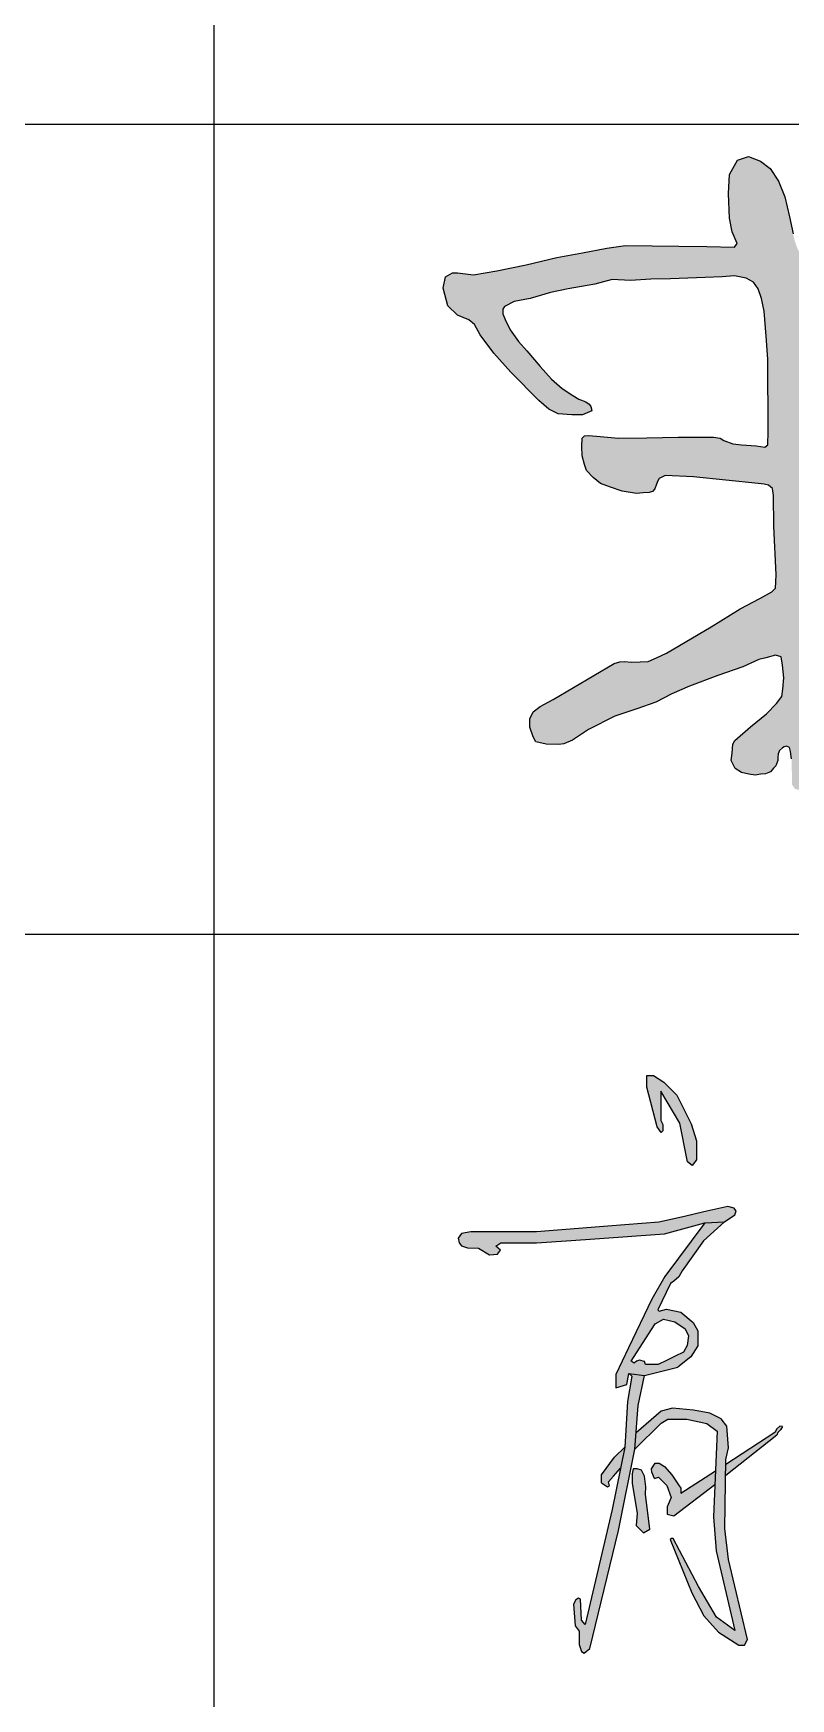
# Model space of a CAD drawing. Extents: x 1162612 to 1711260, y -157368 to 197905.
# Drawn here: x 1689918 to 1690946, y -65623 to -63361 of the extents above; entities that cross this region are included whole.
import ezdxf

# ---------------------------------------------------------------- set-up
doc = ezdxf.new("R2010")
doc.units = 0
doc.header["$LTSCALE"] = 1000
doc.header["$MEASUREMENT"] = 0
doc.layers.get('0').update_dxf_attribs({"linetype": 'CONTINUOUS'})
doc.layers.add('PUB_TITLE', color=4, linetype='CONTINUOUS')

msp = doc.modelspace()

# ---------------------------------------------------------------- hatches: boundary and pattern name
h = msp.add_hatch(color=7)
h.paths.add_polyline_path([(1690969.2, -63799.2), (1690968, -63792.6), (1690969, -63788.8), (1690972.2, -63786), (1690979.2, -63784.4), (1690994.1, -63788.4), (1691005.7, -63794.8), (1691030.9, -63806.2), (1691057.8, -63814.7), (1691088.6, -63823.9), (1691122.4, -63826.7), (1691159, -63830.7), (1691211, -63833.6), (1691257.9, -63833), (1691300.7, -63832.4), (1691357.9, -63825.2), (1691387.3, -63822.5), (1691400.4, -63817.1), (1691409.5, -63808.5), (1691411.7, -63799), (1691409, -63786.4), (1691395.9, -63771), (1691372.5, -63755.3), (1691341, -63739.8), (1691302.4, -63726.4), (1691263.8, -63713.5), (1691225.2, -63703.9), (1691169.8, -63691.7), (1691090.6, -63677.4), (1690989.8, -63660.1), (1690974.3, -63659.5), (1690963.8, -63661.1), (1690957.7, -63659.2), (1690954.6, -63652.4), (1690951.4, -63642.9), (1690949.2, -63633.9), (1690944.2, -63610.4), (1690937.9, -63583.3), (1690929.3, -63562.1), (1690918, -63544.9), (1690904.8, -63535), (1690888.6, -63528.7), (1690873.6, -63533.6), (1690862.8, -63553.1), (1690861.4, -63578.8), (1690862.9, -63612.5), (1690866.4, -63631.1), (1690873.2, -63646.8), (1690869.5, -63651.9), (1690831.9, -63650.9), (1690794.3, -63650.4), (1690721.9, -63649.4), (1690696.5, -63653), (1690663.5, -63659.6), (1690628.4, -63665.7), (1690586.7, -63675.8), (1690547, -63684), (1690515.5, -63689.6), (1690493.6, -63686.5), (1690487, -63686.5), (1690477.4, -63692.1), (1690474.3, -63707.3), (1690480.5, -63731.4), (1690493.7, -63744.1), (1690509, -63750.7), (1690516.6, -63756.8), (1690524.2, -63771), (1690543, -63795.9), (1690565.9, -63821.8), (1690604.2, -63859.9), (1690617.5, -63871.9), (1690630.4, -63878), (1690648.9, -63879.6), (1690663.4, -63879.6), (1690675.8, -63874.3), (1690675.6, -63872.7), (1690675.4, -63871.5), (1690674.5, -63868.4), (1690672.5, -63864.9), (1690667.9, -63861.9), (1690658.4, -63858.3), (1690650.1, -63853.3), (1690635.9, -63843.9), (1690621.1, -63831.2), (1690605.9, -63813.9), (1690587.6, -63792.6), (1690576.4, -63779.9), (1690565.3, -63764.1), (1690558.2, -63749.9), (1690555.1, -63742.3), (1690555.1, -63736.1), (1690557.6, -63732.4), (1690570.7, -63725.5), (1690592.5, -63721.5), (1690619.9, -63713.5), (1690643.9, -63708.4), (1690679.9, -63702.1), (1690703.4, -63695.8), (1690728.7, -63697), (1690756.1, -63695.3), (1690783, -63694.7), (1690829.8, -63693), (1690852.7, -63691.9), (1690869.8, -63690.7), (1690885.3, -63694.1), (1690895.6, -63699.3), (1690901.9, -63708.4), (1690906.4, -63721.5), (1690909.9, -63738.7), (1690912.7, -63772.9), (1690915, -63803.8), (1690915.3, -63902), (1690915, -63920.1), (1690910.8, -63923.3), (1690899.1, -63921.7), (1690879, -63920.4), (1690867.6, -63918.8), (1690855.2, -63914.4), (1690850.1, -63911.2), (1690841.1, -63910), (1690793.1, -63910), (1690750.8, -63910.7), (1690712, -63911), (1690687.2, -63909.1), (1690671.9, -63907.5), (1690665.9, -63908.1), (1690662.7, -63911.3), (1690662.4, -63922.4), (1690662.7, -63935.1), (1690665.9, -63947.2), (1690668.7, -63955.1), (1690678, -63964.7), (1690687.8, -63972.6), (1690701.5, -63977.7), (1690717.4, -63983.4), (1690736.5, -63986.2), (1690745.8, -63985.5), (1690753.8, -63984.8), (1690758.2, -63983.7), (1690761.6, -63980), (1690763.9, -63973.7), (1690765.4, -63969.2), (1690767.6, -63966), (1690775.6, -63961.9), (1690813.8, -63963.9), (1690902, -63973), (1690909.9, -63973.6), (1690915.9, -63975.2), (1690921.1, -63979.7), (1690922.5, -63988.9), (1690923.1, -64030.6), (1690926.2, -64096.6), (1690925.9, -64106.4), (1690925.1, -64114.9), (1690920.5, -64119.8), (1690904.2, -64128.8), (1690877.5, -64143.2), (1690838.2, -64167.6), (1690777.4, -64203.4), (1690763.8, -64209.6), (1690752.3, -64214.6), (1690741.7, -64214.9), (1690730, -64215.3), (1690720.4, -64214.4), (1690714.1, -64215.1), (1690706.5, -64217.4), (1690623.4, -64266.1), (1690605.8, -64275.7), (1690596.5, -64282.7), (1690592, -64292.6), (1690592, -64303.6), (1690596.5, -64316.9), (1690599.9, -64323.4), (1690614, -64326.8), (1690631, -64327.4), (1690638.1, -64326.3), (1690649.7, -64321.3), (1690671.5, -64307), (1690707.1, -64288.6), (1690736.9, -64278.7), (1690762.7, -64269.7), (1690784.8, -64258.4), (1690808.4, -64248), (1690846.9, -64233.6), (1690881.2, -64221.8), (1690902.5, -64211.9), (1690912.4, -64209.6), (1690925.5, -64206), (1690933.2, -64208.3), (1690934.6, -64219.6), (1690936.8, -64236.7), (1690935.5, -64252.1), (1690934.1, -64262), (1690926.9, -64271.5), (1690912.9, -64285.5), (1690891.2, -64303.1), (1690870.2, -64321.7), (1690867.5, -64326.7), (1690866.5, -64339), (1690865, -64348.8), (1690870.7, -64359.9), (1690879, -64365.4), (1690889.1, -64367.4), (1690897.7, -64368.7), (1690905.2, -64367.7), (1690911.7, -64366.9), (1690918.5, -64364.4), (1690922.6, -64359.6), (1690925.8, -64356.1), (1690928.3, -64348.8), (1690928.3, -64344.5), (1690929.1, -64339.8), (1690930.6, -64335.5), (1690934.9, -64331.7), (1690936.9, -64330.5), (1690940.4, -64329.5), (1690944.4, -64331.5), (1690945.7, -64336.7), (1690947.2, -64346.8), (1690947.4, -64358.4), (1690947.7, -64374.5), (1690947.7, -64381.7), (1690951.7, -64387.4), (1690961.7, -64390.2), (1690972.8, -64391.7), (1690984.9, -64395.2), (1690994.6, -64396.3), (1691001.9, -64392.9), (1691001.9, -64375.6), (1690998.3, -64351), (1690995.8, -64297.5), (1690995.4, -64287.4), (1691001.1, -64278.2), (1691009.9, -64269), (1691022, -64258.5), (1691032.4, -64239.2), (1691037.7, -64227.9), (1691038.5, -64214.2), (1691035.3, -64203.4), (1691028.4, -64193), (1691018.6, -64183.9), (1691009.3, -64177.9), (1690999.8, -64176), (1690988.7, -64172.5), (1690985.5, -64168), (1690984.2, -64156.9), (1690983.3, -64147.1), (1690982.8, -64140.4), (1691009.2, -64124.4), (1691032.3, -64103.8), (1691054.4, -64078.2), (1691070.5, -64063), (1691078.5, -64051.3), (1691082.1, -64040.5), (1691081.3, -64023.1), (1691074.1, -64009), (1691064, -63995.8), (1691054.4, -63984.5), (1691047.2, -63976.9), (1691015.7, -63962.8), (1690986.8, -63950.6), (1690972.8, -63942.4), (1690968.9, -63930.3), (1690967.6, -63915.5), (1690969.2, -63859.4)])
h.paths.add_polyline_path([(1690987.9, -63752.4), (1690975.4, -63745.4), (1690966.8, -63741.1), (1690960.8, -63736.8), (1690957.8, -63731.6), (1690957.3, -63724), (1690957, -63708.9), (1690958.6, -63707), (1690960, -63704.7), (1690962.8, -63702.4), (1690967.3, -63701), (1690971.5, -63700.1), (1690978.9, -63699.7), (1690984.8, -63699.9), (1690991.9, -63701), (1690999.5, -63703.4), (1691017.8, -63709), (1691042.8, -63716.1), (1691075.3, -63723.2), (1691128.4, -63730), (1691173, -63734.5), (1691194.7, -63738), (1691231.3, -63745.4), (1691269, -63757.4), (1691315.7, -63769.3), (1691326.9, -63771.3), (1691332.7, -63773.1), (1691335.6, -63774.9), (1691336.3, -63777.8), (1691336.5, -63780.2), (1691333.1, -63784.5), (1691324.9, -63786.9), (1691309.1, -63792.8), (1691287.3, -63793.1), (1691256.5, -63792.4), (1691226.9, -63792.4), (1691193.5, -63793.1), (1691129.7, -63786), (1691107.2, -63786), (1691087.9, -63784.7), (1691059.7, -63779.6), (1691029.5, -63771.8)], flags=16)
h.paths.add_polyline_path([(1690984.9, -63995.1), (1690988.4, -63994.5), (1690993.5, -63995.1), (1691008.5, -64003.5), (1691014.5, -64006), (1691018.6, -64009.3), (1691021.8, -64013.3), (1691023.3, -64018.3), (1691024.1, -64026.1), (1691022.3, -64031.6), (1691019.1, -64037.4), (1691013.3, -64045), (1691005.2, -64055.5), (1690997.4, -64063.3), (1690990.4, -64070.3), (1690986.1, -64075.6), (1690983.1, -64077.4), (1690979.8, -64077.3), (1690978.1, -64076.3), (1690976.7, -64073.4), (1690976.5, -64067.4), (1690978.2, -64042.1), (1690978.9, -64027.1), (1690979.5, -64020.4), (1690980.3, -64015.6), (1690980.3, -64005.6), (1690980.9, -63998.5), (1690982.1, -63996.1)], flags=16)
h = msp.add_hatch(color=256)
h.paths.add_polyline_path([(1690773.8, -64785.9), (1690759.9, -64776.7), (1690750.5, -64776.7), (1690750.5, -64792.4), (1690764.6, -64846.4), (1690770.3, -64854.2), (1690772.6, -64852.1), (1690772.6, -64849.1), (1690772.6, -64843.5), (1690769.6, -64838.1), (1690769.6, -64826.6), (1690769.6, -64798), (1690795.6, -64841.3), (1690806, -64894), (1690812.3, -64898.9), (1690818.2, -64891.5), (1690818.2, -64865.5), (1690810.7, -64842.2), (1690791.4, -64803.7)])
h.paths.add_polyline_path([(1690829.6, -64976.7), (1690855.9, -64975.7), (1690869.9, -64965.9), (1690872, -64961.1), (1690869.1, -64957), (1690860.6, -64954.6), (1690828, -64962.1), (1690801.7, -64968.1), (1690767, -64976), (1690697.5, -64981.4), (1690600.8, -64988.9), (1690511.7, -64988.9), (1690499.2, -64991.5), (1690494.6, -64997.8), (1690495.7, -65004.2), (1690499.1, -65008.2), (1690507, -65010.8), (1690522.3, -65011.5), (1690537.2, -65020.4), (1690547.9, -65019.6), (1690552.1, -65013.9), (1690545.5, -65008.7), (1690552.6, -65004.2), (1690601, -65004.2), (1690648.1, -65000.8), (1690679.9, -64998.5), (1690774.7, -64991.7)])
h.paths.add_polyline_path([(1690783, -65059.4), (1690787.1, -65055.9), (1690794.1, -65050), (1690798.7, -65042), (1690827.7, -65001.4), (1690855.9, -64975.7), (1690829.6, -64976.7), (1690774.9, -65049.7), (1690757.3, -65080.4), (1690725.7, -65146.8), (1690708.6, -65182.7), (1690708.6, -65200.8), (1690723.3, -65196.4), (1690726.4, -65181.7), (1690747.7, -65184.2), (1690792.8, -65173.1), (1690810.3, -65158.7), (1690819.9, -65143.9), (1690819.9, -65123.4), (1690813.5, -65112.3), (1690796.7, -65098.4), (1690777.4, -65094), (1690767.2, -65096.9), (1690765.8, -65095.1)])
h.paths.add_polyline_path([(1690773.1, -65107.9), (1690788.7, -65111.3), (1690802.9, -65121), (1690807.4, -65130.5), (1690805.5, -65143.6), (1690800.3, -65152.3), (1690789.1, -65157.9), (1690777.3, -65163.8), (1690766.2, -65169.4), (1690749, -65169.4), (1690747.4, -65165.3), (1690740.6, -65163.3), (1690736.5, -65164.7), (1690733.6, -65167.4), (1690729.6, -65164.8), (1690745, -65140.8), (1690762.1, -65114.1)], flags=16)
h.paths.add_polyline_path([(1690738.8, -65224.8), (1690747.7, -65184.2), (1690726.4, -65181.7), (1690730.1, -65185.2), (1690724.5, -65219.6), (1690720.8, -65281.5), (1690703.7, -65366.3), (1690667.1, -65522.6), (1690662.2, -65516.5), (1690660.5, -65488.2), (1690657.9, -65486.5), (1690654.1, -65489.1), (1690651.3, -65494.8), (1690653.2, -65524.1), (1690658.8, -65531.4), (1690658.8, -65549.4), (1690662, -65558.9), (1690665.6, -65561.3), (1690673.1, -65555.2), (1690712.1, -65394.6), (1690734.4, -65284.2)])
h.paths.add_polyline_path([(1690836.2, -65235.5), (1690814, -65231.5), (1690785.3, -65228.5), (1690770.3, -65232.6), (1690736, -65262), (1690734.4, -65284.2), (1690770.1, -65248.9), (1690779.2, -65243.5), (1690804.8, -65243.5), (1690832.1, -65249.4), (1690846.3, -65259.7), (1690841.1, -65376.1), (1690844.7, -65422.4), (1690869.9, -65530.5), (1690845.4, -65512.6), (1690820.9, -65470.9), (1690786.4, -65405.5), (1690784.3, -65405.4), (1690782.4, -65407.1), (1690811.9, -65479.4), (1690827.9, -65510.8), (1690848.1, -65532.7), (1690875.5, -65550.5), (1690883.4, -65550.5), (1690887.5, -65542.8), (1690861.5, -65434.3), (1690856.7, -65391.8), (1690858, -65298.4), (1690861.3, -65282.4), (1690859.1, -65253), (1690851.7, -65243.1)])
h.paths.add_polyline_path([(1690720.8, -65281.5), (1690706.9, -65295.2), (1690689.1, -65319.1), (1690689.1, -65330.1), (1690697.2, -65335.2), (1690700.2, -65333.9), (1690698.6, -65328.6), (1690705.2, -65321.1), (1690715.1, -65310)], flags=17)
h.paths.add_polyline_path([(1690843.1, -65332.3), (1690843.9, -65313.5), (1690796.7, -65344.1), (1690796.7, -65337.3), (1690793.6, -65332.5), (1690784.8, -65318.9), (1690774.5, -65307.6), (1690767.4, -65303.3), (1690762, -65303.3), (1690756.9, -65310.9), (1690757.4, -65315.4), (1690760.9, -65324), (1690766.6, -65322.1), (1690777.7, -65333.4), (1690783.9, -65349.8), (1690778.4, -65362.6), (1690778.4, -65372.5), (1690787.3, -65374.9)], flags=17)
h.paths.add_polyline_path([(1690748.8, -65345.3), (1690749.5, -65335.6), (1690747.3, -65320.8), (1690743.6, -65312.7), (1690737.6, -65311.1), (1690731.9, -65311.1), (1690730.8, -65317.9), (1690730.8, -65330.9), (1690737.6, -65371.2), (1690736.1, -65388), (1690746.1, -65397.7), (1690754.7, -65393)])
h.paths.add_polyline_path([(1690927.1, -65265.2), (1690928.3, -65261.5), (1690932.1, -65258), (1690934.8, -65253.5), (1690931.3, -65253), (1690927.2, -65256.7), (1690924.4, -65261.4), (1690857.9, -65304.9), (1690857.7, -65319.9)])
for color, points in [(250, [(1690773.8, -64785.9), (1690759.9, -64776.7), (1690750.5, -64776.7), (1690750.5, -64792.4), (1690764.6, -64846.4), (1690770.3, -64854.2), (1690772.6, -64852.1), (1690772.6, -64849.1), (1690772.6, -64843.5), (1690769.6, -64838.1), (1690769.6, -64826.6), (1690769.6, -64798), (1690795.6, -64841.3), (1690806, -64894), (1690812.3, -64898.9), (1690818.2, -64891.5), (1690818.2, -64865.5), (1690810.7, -64842.2), (1690791.4, -64803.7)]), (256, [(1690494.6, -64997.8), (1690495.7, -65004.2), (1690499.1, -65008.2), (1690507, -65010.8), (1690522.3, -65011.5), (1690537.2, -65020.4), (1690547.9, -65019.6), (1690552.1, -65013.9), (1690545.5, -65008.7), (1690552.6, -65004.2), (1690601, -65004.2), (1690648.1, -65000.8), (1690679.9, -64998.5), (1690774.7, -64991.7), (1690829.6, -64976.7), (1690855.9, -64975.7), (1690869.9, -64965.9), (1690872, -64961.1), (1690869.1, -64957), (1690860.6, -64954.6), (1690828, -64962.1), (1690801.7, -64968.1), (1690767, -64976), (1690697.5, -64981.4), (1690600.8, -64988.9), (1690511.7, -64988.9), (1690499.2, -64991.5)]), (256, [(1690857.9, -65304.9), (1690857.7, -65319.9), (1690927.1, -65265.2), (1690928.3, -65261.5), (1690932.1, -65258), (1690934.8, -65253.5), (1690931.3, -65253), (1690927.2, -65256.7), (1690924.4, -65261.4)])]:
    msp.add_hatch(color=color).paths.add_polyline_path(points)
h = msp.add_hatch(color=250)
h.paths.add_polyline_path([(1690679.9, -64998.5), (1690774.7, -64991.7), (1690829.6, -64976.7), (1690855.9, -64975.7), (1690869.9, -64965.9), (1690872, -64961.1), (1690869.1, -64957), (1690860.6, -64954.6), (1690828, -64962.1), (1690801.7, -64968.1), (1690767, -64976), (1690697.5, -64981.4), (1690600.8, -64988.9), (1690511.7, -64988.9), (1690499.2, -64991.5), (1690494.6, -64997.8), (1690495.7, -65004.2), (1690499.1, -65008.2), (1690507, -65010.8), (1690522.3, -65011.5), (1690537.2, -65020.4), (1690547.9, -65019.6), (1690552.1, -65013.9), (1690545.5, -65008.7), (1690552.6, -65004.2), (1690601, -65004.2), (1690648.1, -65000.8)])
h.paths.add_polyline_path([(1690827.7, -65001.4), (1690855.9, -64975.7), (1690829.6, -64976.7), (1690774.9, -65049.7), (1690757.3, -65080.4), (1690725.7, -65146.8), (1690708.6, -65182.7), (1690708.6, -65200.8), (1690723.3, -65196.4), (1690726.4, -65181.7), (1690747.7, -65184.2), (1690792.8, -65173.1), (1690810.3, -65158.7), (1690819.9, -65143.9), (1690819.9, -65123.4), (1690813.5, -65112.3), (1690796.7, -65098.4), (1690777.4, -65094), (1690767.2, -65096.9), (1690765.8, -65095.1), (1690783, -65059.4), (1690787.1, -65055.9), (1690794.1, -65050), (1690798.7, -65042)])
h.paths.add_polyline_path([(1690788.7, -65111.3), (1690802.9, -65121), (1690807.4, -65130.5), (1690805.5, -65143.6), (1690800.3, -65152.3), (1690789.1, -65157.9), (1690777.3, -65163.8), (1690766.2, -65169.4), (1690749, -65169.4), (1690747.4, -65165.3), (1690740.6, -65163.3), (1690736.5, -65164.7), (1690733.6, -65167.4), (1690729.6, -65164.8), (1690745, -65140.8), (1690762.1, -65114.1), (1690773.1, -65107.9)], flags=16)
h.paths.add_polyline_path([(1690747.7, -65184.2), (1690726.4, -65181.7), (1690730.1, -65185.2), (1690724.5, -65219.6), (1690720.8, -65281.5), (1690703.7, -65366.3), (1690667.1, -65522.6), (1690662.2, -65516.5), (1690660.5, -65488.2), (1690657.9, -65486.5), (1690654.1, -65489.1), (1690651.3, -65494.8), (1690653.2, -65524.1), (1690658.8, -65531.4), (1690658.8, -65549.4), (1690662, -65558.9), (1690665.6, -65561.3), (1690673.1, -65555.2), (1690712.1, -65394.6), (1690734.4, -65284.2), (1690738.8, -65224.8)])
h.paths.add_polyline_path([(1690720.8, -65281.5), (1690706.9, -65295.2), (1690689.1, -65319.1), (1690689.1, -65330.1), (1690697.2, -65335.2), (1690700.2, -65333.9), (1690698.6, -65328.6), (1690705.2, -65321.1), (1690715.1, -65310)], flags=17)
h.paths.add_polyline_path([(1690836.2, -65235.5), (1690814, -65231.5), (1690785.3, -65228.5), (1690770.3, -65232.6), (1690736, -65262), (1690734.4, -65284.2), (1690770.1, -65248.9), (1690779.2, -65243.5), (1690804.8, -65243.5), (1690832.1, -65249.4), (1690846.3, -65259.7), (1690841.1, -65376.1), (1690844.7, -65422.4), (1690869.9, -65530.5), (1690845.4, -65512.6), (1690820.9, -65470.9), (1690786.4, -65405.5), (1690784.3, -65405.4), (1690782.4, -65407.1), (1690811.9, -65479.4), (1690827.9, -65510.8), (1690848.1, -65532.7), (1690875.5, -65550.5), (1690883.4, -65550.5), (1690887.5, -65542.8), (1690861.5, -65434.3), (1690856.7, -65391.8), (1690858, -65298.4), (1690861.3, -65282.4), (1690859.1, -65253), (1690851.7, -65243.1)])
h.paths.add_polyline_path([(1690793.6, -65332.5), (1690784.8, -65318.9), (1690774.5, -65307.6), (1690767.4, -65303.3), (1690762, -65303.3), (1690756.9, -65310.9), (1690757.4, -65315.4), (1690760.9, -65324), (1690766.6, -65322.1), (1690777.7, -65333.4), (1690783.9, -65349.8), (1690778.4, -65362.6), (1690778.4, -65372.5), (1690787.3, -65374.9), (1690843.1, -65332.3), (1690843.9, -65313.5), (1690796.7, -65344.1), (1690796.7, -65337.3)], flags=17)
h.paths.add_polyline_path([(1690927.1, -65265.2), (1690928.3, -65261.5), (1690932.1, -65258), (1690934.8, -65253.5), (1690931.3, -65253), (1690927.2, -65256.7), (1690924.4, -65261.4), (1690857.9, -65304.9), (1690857.7, -65319.9)])
h.paths.add_polyline_path([(1690749.5, -65335.6), (1690747.3, -65320.8), (1690743.6, -65312.7), (1690737.6, -65311.1), (1690731.9, -65311.1), (1690730.8, -65317.9), (1690730.8, -65330.9), (1690737.6, -65371.2), (1690736.1, -65388), (1690746.1, -65397.7), (1690754.7, -65393), (1690748.8, -65345.3)])
h = msp.add_hatch(color=256)
h.paths.add_polyline_path([(1690765.8, -65095.1), (1690783, -65059.4), (1690787.1, -65055.9), (1690794.1, -65050), (1690798.7, -65042), (1690827.7, -65001.4), (1690855.9, -64975.7), (1690829.6, -64976.7), (1690774.9, -65049.7), (1690757.3, -65080.4), (1690725.7, -65146.8), (1690708.6, -65182.7), (1690708.6, -65200.8), (1690723.3, -65196.4), (1690726.4, -65181.7), (1690747.7, -65184.2), (1690792.8, -65173.1), (1690810.3, -65158.7), (1690819.9, -65143.9), (1690819.9, -65123.4), (1690813.5, -65112.3), (1690796.7, -65098.4), (1690777.4, -65094), (1690767.2, -65096.9)])
h.paths.add_polyline_path([(1690773.1, -65107.9), (1690788.7, -65111.3), (1690802.9, -65121), (1690807.4, -65130.5), (1690805.5, -65143.6), (1690800.3, -65152.3), (1690789.1, -65157.9), (1690777.3, -65163.8), (1690766.2, -65169.4), (1690749, -65169.4), (1690747.4, -65165.3), (1690740.6, -65163.3), (1690736.5, -65164.7), (1690733.6, -65167.4), (1690729.6, -65164.8), (1690745, -65140.8), (1690762.1, -65114.1)], flags=16)
h.paths.add_polyline_path([(1690747.7, -65184.2), (1690726.4, -65181.7), (1690730.1, -65185.2), (1690724.5, -65219.6), (1690720.8, -65281.5), (1690703.7, -65366.3), (1690667.1, -65522.6), (1690662.2, -65516.5), (1690660.5, -65488.2), (1690657.9, -65486.5), (1690654.1, -65489.1), (1690651.3, -65494.8), (1690653.2, -65524.1), (1690658.8, -65531.4), (1690658.8, -65549.4), (1690662, -65558.9), (1690665.6, -65561.3), (1690673.1, -65555.2), (1690712.1, -65394.6), (1690734.4, -65284.2), (1690738.8, -65224.8)])
h.paths.add_polyline_path([(1690770.1, -65248.9), (1690779.2, -65243.5), (1690804.8, -65243.5), (1690832.1, -65249.4), (1690846.3, -65259.7), (1690841.1, -65376.1), (1690844.7, -65422.4), (1690869.9, -65530.5), (1690845.4, -65512.6), (1690820.9, -65470.9), (1690786.4, -65405.5), (1690784.3, -65405.4), (1690782.4, -65407.1), (1690811.9, -65479.4), (1690827.9, -65510.8), (1690848.1, -65532.7), (1690875.5, -65550.5), (1690883.4, -65550.5), (1690887.5, -65542.8), (1690861.5, -65434.3), (1690856.7, -65391.8), (1690858, -65298.4), (1690861.3, -65282.4), (1690859.1, -65253), (1690851.7, -65243.1), (1690836.2, -65235.5), (1690814, -65231.5), (1690785.3, -65228.5), (1690770.3, -65232.6), (1690736, -65262), (1690734.4, -65284.2)])
h.paths.add_polyline_path([(1690720.8, -65281.5), (1690706.9, -65295.2), (1690689.1, -65319.1), (1690689.1, -65330.1), (1690697.2, -65335.2), (1690700.2, -65333.9), (1690698.6, -65328.6), (1690705.2, -65321.1), (1690715.1, -65310)], flags=17)
h.paths.add_polyline_path([(1690748.8, -65345.3), (1690749.5, -65335.6), (1690747.3, -65320.8), (1690743.6, -65312.7), (1690737.6, -65311.1), (1690731.9, -65311.1), (1690730.8, -65317.9), (1690730.8, -65330.9), (1690737.6, -65371.2), (1690736.1, -65388), (1690746.1, -65397.7), (1690754.7, -65393)])
h.paths.add_polyline_path([(1690843.1, -65332.3), (1690843.9, -65313.5), (1690796.7, -65344.1), (1690796.7, -65337.3), (1690793.6, -65332.5), (1690784.8, -65318.9), (1690774.5, -65307.6), (1690767.4, -65303.3), (1690762, -65303.3), (1690756.9, -65310.9), (1690757.4, -65315.4), (1690760.9, -65324), (1690766.6, -65322.1), (1690777.7, -65333.4), (1690783.9, -65349.8), (1690778.4, -65362.6), (1690778.4, -65372.5), (1690787.3, -65374.9)], flags=17)

# ---------------------------------------------------------------- linework, layer by layer
for p, q in [((1690750.5, -64792.4), (1690750.5, -64776.7)), ((1690750.5, -64776.7), (1690759.9, -64776.7)), ((1690759.9, -64776.7), (1690773.8, -64785.9)), ((1690764.6, -64846.4), (1690750.5, -64792.4)), ((1690795.6, -64841.3), (1690769.6, -64798)), ((1690769.6, -64798), (1690769.6, -64826.6)), ((1690773.8, -64785.9), (1690791.4, -64803.7)), ((1690791.4, -64803.7), (1690810.7, -64842.2)), ((1690769.6, -64826.6), (1690769.6, -64838.1)), ((1690769.6, -64838.1), (1690772.6, -64843.5)), ((1690772.6, -64843.5), (1690772.6, -64849.1)), ((1690806, -64894), (1690795.6, -64841.3)), ((1690810.7, -64842.2), (1690818.2, -64865.5)), ((1690770.3, -64854.2), (1690764.6, -64846.4)), ((1690772.6, -64852.1), (1690770.3, -64854.2)), ((1690772.6, -64849.1), (1690772.6, -64852.1)), ((1690818.2, -64865.5), (1690818.2, -64891.5)), ((1690812.3, -64898.9), (1690806, -64894)), ((1690818.2, -64891.5), (1690812.3, -64898.9)), ((1690860.6, -64954.6), (1690828, -64962.1)), ((1690869.1, -64957), (1690860.6, -64954.6)), ((1690872, -64961.1), (1690869.1, -64957)), ((1690767, -64976), (1690697.5, -64981.4)), ((1690801.7, -64968.1), (1690767, -64976)), ((1690774.7, -64991.7), (1690829.6, -64976.7)), ((1690829.6, -64976.7), (1690774.9, -65049.7)), ((1690828, -64962.1), (1690801.7, -64968.1)), ((1690855.9, -64975.7), (1690827.7, -65001.4)), ((1690829.6, -64976.7), (1690855.9, -64975.7)), ((1690855.9, -64975.7), (1690869.9, -64965.9)), ((1690869.9, -64965.9), (1690872, -64961.1)), ((1690499.2, -64991.5), (1690494.6, -64997.8)), ((1690494.6, -64997.8), (1690495.7, -65004.2)), ((1690511.7, -64988.9), (1690499.2, -64991.5)), ((1690600.8, -64988.9), (1690511.7, -64988.9)), ((1690697.5, -64981.4), (1690600.8, -64988.9)), ((1690601, -65004.2), (1690648.1, -65000.8)), ((1690648.1, -65000.8), (1690679.9, -64998.5)), ((1690679.9, -64998.5), (1690774.7, -64991.7)), ((1690827.7, -65001.4), (1690798.7, -65042)), ((1690495.7, -65004.2), (1690499.1, -65008.2)), ((1690499.1, -65008.2), (1690507, -65010.8)), ((1690507, -65010.8), (1690522.3, -65011.5)), ((1690522.3, -65011.5), (1690537.2, -65020.4)), ((1690537.2, -65020.4), (1690547.9, -65019.6)), ((1690545.5, -65008.7), (1690552.6, -65004.2)), ((1690552.1, -65013.9), (1690545.5, -65008.7)), ((1690547.9, -65019.6), (1690552.1, -65013.9)), ((1690552.6, -65004.2), (1690601, -65004.2)), ((1690798.7, -65042), (1690794.1, -65050)), ((1690774.9, -65049.7), (1690757.3, -65080.4)), ((1690783, -65059.4), (1690765.8, -65095.1)), ((1690787.1, -65055.9), (1690783, -65059.4)), ((1690794.1, -65050), (1690787.1, -65055.9)), ((1690757.3, -65080.4), (1690725.7, -65146.8)), ((1690745, -65140.8), (1690762.1, -65114.1)), ((1690762.1, -65114.1), (1690773.1, -65107.9)), ((1690765.8, -65095.1), (1690767.2, -65096.9)), ((1690767.2, -65096.9), (1690777.4, -65094)), ((1690773.1, -65107.9), (1690788.7, -65111.3)), ((1690777.4, -65094), (1690796.7, -65098.4)), ((1690788.7, -65111.3), (1690802.9, -65121)), ((1690796.7, -65098.4), (1690813.5, -65112.3)), ((1690813.5, -65112.3), (1690819.9, -65123.4)), ((1690802.9, -65121), (1690807.4, -65130.5)), ((1690807.4, -65130.5), (1690805.5, -65143.6)), ((1690819.9, -65123.4), (1690819.9, -65143.9)), ((1690725.7, -65146.8), (1690708.6, -65182.7)), ((1690729.6, -65164.8), (1690745, -65140.8)), ((1690789.1, -65157.9), (1690777.3, -65163.8)), ((1690800.3, -65152.3), (1690789.1, -65157.9)), ((1690810.3, -65158.7), (1690792.8, -65173.1)), ((1690805.5, -65143.6), (1690800.3, -65152.3)), ((1690819.9, -65143.9), (1690810.3, -65158.7)), ((1690708.6, -65182.7), (1690708.6, -65200.8)), ((1690723.3, -65196.4), (1690726.4, -65181.7)), ((1690726.4, -65181.7), (1690747.7, -65184.2)), ((1690726.4, -65181.7), (1690730.1, -65185.2)), ((1690733.6, -65167.4), (1690729.6, -65164.8)), ((1690736.5, -65164.7), (1690733.6, -65167.4)), ((1690740.6, -65163.3), (1690736.5, -65164.7)), ((1690738.8, -65224.8), (1690747.7, -65184.2)), ((1690747.4, -65165.3), (1690740.6, -65163.3)), ((1690749, -65169.4), (1690747.4, -65165.3)), ((1690747.7, -65184.2), (1690792.8, -65173.1)), ((1690766.2, -65169.4), (1690749, -65169.4)), ((1690777.3, -65163.8), (1690766.2, -65169.4)), ((1690708.6, -65200.8), (1690723.3, -65196.4)), ((1690730.1, -65185.2), (1690724.5, -65219.6)), ((1690724.5, -65219.6), (1690720.8, -65281.5)), ((1690734.4, -65284.2), (1690738.8, -65224.8)), ((1690785.3, -65228.5), (1690770.3, -65232.6)), ((1690814, -65231.5), (1690785.3, -65228.5)), ((1690734.4, -65284.2), (1690770.1, -65248.9)), ((1690770.3, -65232.6), (1690736, -65262)), ((1690770.1, -65248.9), (1690779.2, -65243.5)), ((1690779.2, -65243.5), (1690804.8, -65243.5)), ((1690804.8, -65243.5), (1690832.1, -65249.4)), ((1690836.2, -65235.5), (1690814, -65231.5)), ((1690832.1, -65249.4), (1690846.3, -65259.7)), ((1690851.7, -65243.1), (1690836.2, -65235.5)), ((1690859.1, -65253), (1690851.7, -65243.1)), ((1690846.3, -65259.7), (1690841.1, -65376.1)), ((1690927.1, -65265.2), (1690857.7, -65319.9)), ((1690924.4, -65261.4), (1690857.9, -65304.9)), ((1690861.3, -65282.4), (1690859.1, -65253)), ((1690927.2, -65256.7), (1690924.4, -65261.4)), ((1690928.3, -65261.5), (1690927.1, -65265.2)), ((1690931.3, -65253), (1690927.2, -65256.7)), ((1690932.1, -65258), (1690928.3, -65261.5)), ((1690934.8, -65253.5), (1690931.3, -65253)), ((1690934.8, -65253.5), (1690932.1, -65258)), ((1690689.1, -65319.1), (1690706.9, -65295.2)), ((1690720.8, -65281.5), (1690703.7, -65366.3)), ((1690706.9, -65295.2), (1690720.8, -65281.5)), ((1690712.1, -65394.6), (1690734.4, -65284.2)), ((1690858, -65298.4), (1690861.3, -65282.4)), ((1690689.1, -65330.1), (1690689.1, -65319.1)), ((1690705.2, -65321.1), (1690715.1, -65310)), ((1690731.9, -65311.1), (1690730.8, -65317.9)), ((1690730.8, -65317.9), (1690730.8, -65330.9)), ((1690737.6, -65311.1), (1690731.9, -65311.1)), ((1690743.6, -65312.7), (1690737.6, -65311.1)), ((1690747.3, -65320.8), (1690743.6, -65312.7)), ((1690756.9, -65310.9), (1690762, -65303.3)), ((1690757.4, -65315.4), (1690756.9, -65310.9)), ((1690760.9, -65324), (1690757.4, -65315.4)), ((1690762, -65303.3), (1690767.4, -65303.3)), ((1690767.4, -65303.3), (1690774.5, -65307.6)), ((1690774.5, -65307.6), (1690784.8, -65318.9)), ((1690784.8, -65318.9), (1690793.6, -65332.5)), ((1690796.7, -65344.1), (1690843.9, -65313.5)), ((1690856.7, -65391.8), (1690858, -65298.4)), ((1690689.1, -65330.1), (1690697.2, -65335.2)), ((1690697.2, -65335.2), (1690700.2, -65333.9)), ((1690698.6, -65328.6), (1690705.2, -65321.1)), ((1690700.2, -65333.9), (1690698.6, -65328.6)), ((1690730.8, -65330.9), (1690737.6, -65371.2)), ((1690749.5, -65335.6), (1690747.3, -65320.8)), ((1690748.8, -65345.3), (1690749.5, -65335.6)), ((1690760.9, -65324), (1690766.6, -65322.1)), ((1690766.6, -65322.1), (1690777.7, -65333.4)), ((1690777.7, -65333.4), (1690783.9, -65349.8)), ((1690787.3, -65374.9), (1690843.1, -65332.3)), ((1690793.6, -65332.5), (1690796.7, -65337.3)), ((1690796.7, -65337.3), (1690796.7, -65344.1)), ((1690754.7, -65393), (1690748.8, -65345.3)), ((1690783.9, -65349.8), (1690778.4, -65362.6)), ((1690778.4, -65362.6), (1690778.4, -65372.5)), ((1690703.7, -65366.3), (1690667.1, -65522.6)), ((1690737.6, -65371.2), (1690736.1, -65388)), ((1690778.4, -65372.5), (1690787.3, -65374.9)), ((1690841.1, -65376.1), (1690844.7, -65422.4)), ((1690673.1, -65555.2), (1690712.1, -65394.6)), ((1690736.1, -65388), (1690746.1, -65397.7)), ((1690746.1, -65397.7), (1690754.7, -65393)), ((1690784.3, -65405.4), (1690782.4, -65407.1)), ((1690782.4, -65407.1), (1690811.9, -65479.4)), ((1690786.4, -65405.5), (1690784.3, -65405.4)), ((1690820.9, -65470.9), (1690786.4, -65405.5)), ((1690861.5, -65434.3), (1690856.7, -65391.8)), ((1690844.7, -65422.4), (1690869.9, -65530.5)), ((1690887.5, -65542.8), (1690861.5, -65434.3)), ((1690845.4, -65512.6), (1690820.9, -65470.9)), ((1690654.1, -65489.1), (1690651.3, -65494.8)), ((1690651.3, -65494.8), (1690653.2, -65524.1)), ((1690657.9, -65486.5), (1690654.1, -65489.1)), ((1690660.5, -65488.2), (1690657.9, -65486.5)), ((1690662.2, -65516.5), (1690660.5, -65488.2)), ((1690811.9, -65479.4), (1690827.9, -65510.8)), ((1690667.1, -65522.6), (1690662.2, -65516.5)), ((1690827.9, -65510.8), (1690848.1, -65532.7)), ((1690869.9, -65530.5), (1690845.4, -65512.6)), ((1690653.2, -65524.1), (1690658.8, -65531.4)), ((1690658.8, -65531.4), (1690658.8, -65549.4)), ((1690848.1, -65532.7), (1690875.5, -65550.5)), ((1690883.4, -65550.5), (1690887.5, -65542.8)), ((1690658.8, -65549.4), (1690662, -65558.9)), ((1690662, -65558.9), (1690665.6, -65561.3)), ((1690665.6, -65561.3), (1690673.1, -65555.2)), ((1690875.5, -65550.5), (1690883.4, -65550.5))]:
    msp.add_line(p, q)
msp.add_lwpolyline([(1690947.2, -64346.8), (1690945.7, -64336.7), (1690944.4, -64331.5), (1690940.4, -64329.5), (1690936.9, -64330.5), (1690934.9, -64331.7), (1690930.6, -64335.5), (1690929.1, -64339.8), (1690928.3, -64344.5), (1690928.3, -64348.8), (1690925.8, -64356.1), (1690922.6, -64359.6), (1690918.5, -64364.4), (1690911.7, -64366.9), (1690905.2, -64367.7), (1690897.7, -64368.7), (1690889.1, -64367.4), (1690879, -64365.4), (1690870.7, -64359.9), (1690865, -64348.8), (1690866.5, -64339), (1690867.5, -64326.7), (1690870.2, -64321.7), (1690891.2, -64303.1), (1690912.9, -64285.5), (1690926.9, -64271.5), (1690934.1, -64262), (1690935.5, -64252.1), (1690936.8, -64236.7), (1690934.6, -64219.6), (1690933.2, -64208.3), (1690925.5, -64206), (1690912.4, -64209.6), (1690902.5, -64211.9), (1690881.2, -64221.8), (1690846.9, -64233.6), (1690808.4, -64248), (1690784.8, -64258.4), (1690762.7, -64269.7), (1690736.9, -64278.7), (1690707.1, -64288.6), (1690671.5, -64307), (1690649.7, -64321.3), (1690638.1, -64326.3), (1690631, -64327.4), (1690614, -64326.8), (1690599.9, -64323.4), (1690596.5, -64316.9), (1690592, -64303.6), (1690592, -64292.6), (1690596.5, -64282.7), (1690605.8, -64275.7), (1690623.4, -64266.1), (1690706.5, -64217.4), (1690714.1, -64215.1), (1690720.4, -64214.4), (1690730, -64215.3), (1690741.7, -64214.9), (1690752.3, -64214.6), (1690763.8, -64209.6), (1690777.4, -64203.4), (1690838.2, -64167.6), (1690877.5, -64143.2), (1690904.2, -64128.8), (1690920.5, -64119.8), (1690925.1, -64114.9), (1690925.9, -64106.4), (1690926.2, -64096.6), (1690923.1, -64030.6), (1690922.5, -63988.9), (1690921.1, -63979.7), (1690915.9, -63975.2), (1690909.9, -63973.6), (1690902, -63973), (1690813.8, -63963.9), (1690775.6, -63961.9), (1690767.6, -63966), (1690765.4, -63969.2), (1690763.9, -63973.7), (1690761.6, -63980), (1690758.2, -63983.7), (1690753.8, -63984.8), (1690745.8, -63985.5), (1690736.5, -63986.2), (1690717.4, -63983.4), (1690701.5, -63977.7), (1690687.8, -63972.6), (1690678, -63964.7), (1690668.7, -63955.1), (1690665.9, -63947.2), (1690662.7, -63935.1), (1690662.4, -63922.4), (1690662.7, -63911.3), (1690665.9, -63908.1), (1690671.9, -63907.5), (1690687.2, -63909.1), (1690712, -63911), (1690750.8, -63910.7), (1690793.1, -63910), (1690841.1, -63910), (1690850.1, -63911.2), (1690855.2, -63914.4), (1690867.6, -63918.8), (1690879, -63920.4), (1690899.1, -63921.7), (1690910.8, -63923.3), (1690915, -63920.1), (1690915.3, -63902), (1690915, -63803.8), (1690912.7, -63772.9), (1690909.9, -63738.7), (1690906.4, -63721.5), (1690901.9, -63708.4), (1690895.6, -63699.3), (1690885.3, -63694.1), (1690869.8, -63690.7), (1690852.7, -63691.9), (1690829.8, -63693), (1690783, -63694.7), (1690756.1, -63695.3), (1690728.7, -63697), (1690703.4, -63695.8), (1690679.9, -63702.1), (1690643.9, -63708.4), (1690619.9, -63713.5), (1690592.5, -63721.5), (1690570.7, -63725.5), (1690557.6, -63732.4), (1690555.1, -63736.1), (1690555.1, -63742.3), (1690558.2, -63749.9), (1690565.3, -63764.1), (1690576.4, -63779.9), (1690587.6, -63792.6), (1690605.9, -63813.9), (1690621.1, -63831.2), (1690635.9, -63843.9), (1690650.1, -63853.3), (1690658.4, -63858.3), (1690667.9, -63861.9), (1690672.5, -63864.9), (1690674.5, -63868.4), (1690675.4, -63871.5), (1690675.6, -63872.7), (1690675.8, -63874.3), (1690663.4, -63879.6), (1690648.9, -63879.6), (1690630.4, -63878), (1690617.5, -63871.9), (1690604.2, -63859.9), (1690565.9, -63821.8), (1690543, -63795.9), (1690524.2, -63771), (1690516.6, -63756.8), (1690509, -63750.7), (1690493.7, -63744.1), (1690480.5, -63731.4), (1690474.3, -63707.3), (1690477.4, -63692.1), (1690487, -63686.5), (1690493.6, -63686.5), (1690515.5, -63689.6), (1690547, -63684), (1690586.7, -63675.8), (1690628.4, -63665.7), (1690663.5, -63659.6), (1690696.5, -63653), (1690721.9, -63649.4), (1690794.3, -63650.4), (1690831.9, -63650.9), (1690869.5, -63651.9), (1690873.2, -63646.8), (1690866.4, -63631.1), (1690862.9, -63612.5), (1690861.4, -63578.8), (1690862.8, -63553.1), (1690873.6, -63533.6), (1690888.6, -63528.7), (1690904.8, -63535), (1690918, -63544.9), (1690929.3, -63562.1), (1690937.9, -63583.3), (1690944.2, -63610.4), (1690949.2, -63633.9)])
at = {"layer": 'PUB_TITLE', "color": 4}
for p, q in [((1690163.3, -70084.9), (1690163.3, -62384.9)), ((1686093.3, -63484.9), (1692143.3, -63484.9)), ((1686093.3, -64584.9), (1692143.3, -64584.9))]:
    msp.add_line(p, q, dxfattribs=at)

doc.saveas('drawing.dxf')
